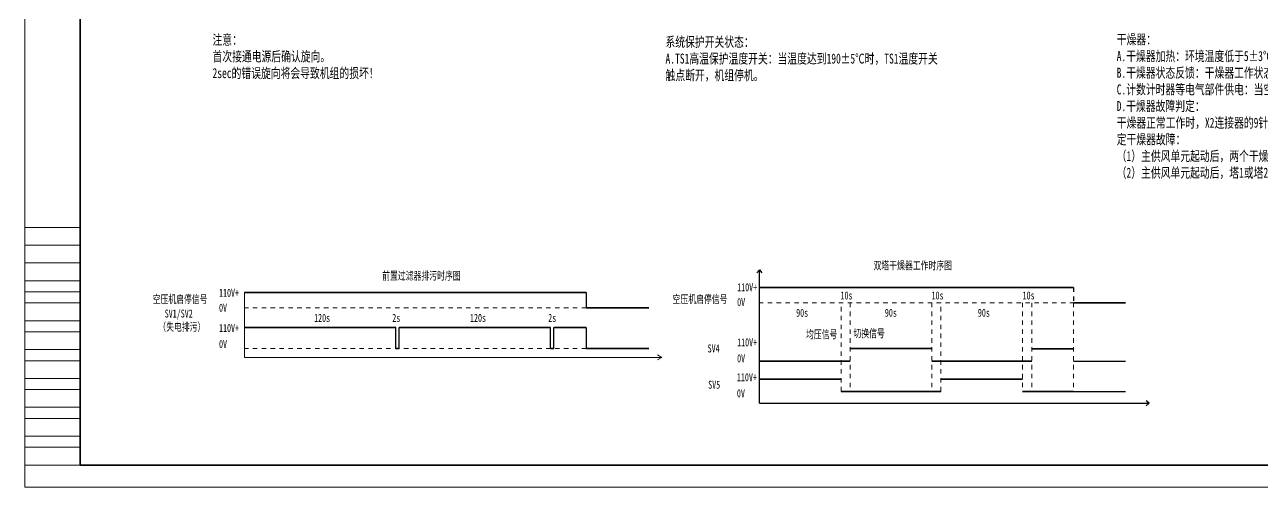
# Model space of a CAD drawing. Header units: millimetres. Extents: x 0 to 840, y 0 to 594.
# Drawn here: x 0 to 557, y 0 to 208 of the extents above; entities that cross this region are included whole.
import ezdxf
from ezdxf.enums import TextEntityAlignment as Align

# ---------------------------------------------------------------- set-up
doc = ezdxf.new("R2010")
doc.units = ezdxf.units.MM
doc.linetypes.add('虚线', pattern=[2, 1, -1])
for name, color, linetype, lineweight in [('AM_0', 7, 'Continuous', 25), ('BLK_0.5mm^2', 7, 'Continuous', 18), ('标注', 3, 'Continuous', 18), ('粗实线', 7, 'Continuous', 35), ('粗实线层', 7, 'Continuous', 25)]:
    doc.layers.add(name, color=color, linetype=linetype, lineweight=lineweight)
doc.styles.add('海泰汉字样式', font='仿宋_GB2312_0.ttf', dxfattribs={"width": 0.7})

# ---------------------------------------------------------------- blocks, each defined once
blk = doc.blocks.new('NJHT-A1')
at = {"color": 7, "linetype": 'Continuous', "lineweight": 18}
for p, q in [((0, 0), (0, 594)), ((25, 117), (0, 117)), ((25, 109), (0, 109)), ((25, 101), (0, 101)), ((25, 93), (0, 93)), ((25, 88), (0, 88)), ((25, 83), (0, 83)), ((25, 75), (0, 75)), ((25, 70), (0, 70)), ((25, 62), (0, 62)), ((25, 57), (0, 57)), ((25, 49), (0, 49)), ((25, 44), (0, 44)), ((25, 36), (0, 36)), ((25, 31), (0, 31)), ((25, 23), (0, 23)), ((25, 18), (0, 18)), ((0, 10), (25, 10)), ((840, 0), (0, 0))]:
    blk.add_line(p, q, dxfattribs=at)
at = {"color": 7, "linetype": 'Continuous', "lineweight": 35}
for p, q in [((25, 584), (25, 10)), ((25, 10), (830, 10))]:
    blk.add_line(p, q, dxfattribs=at)
at = {"color": 2, "linetype": 'Continuous', "lineweight": 18, "style": '海泰汉字样式', "width": 0.6}
blk.add_attdef('5', text='', height=5, rotation=180, dxfattribs=at).set_placement((50, 578.5), align=Align.MIDDLE_CENTER)
at = {"color": 2, "linetype": 'Continuous', "lineweight": 18, "style": '海泰汉字样式'}
for tag, height, width, p in [('1', 5, 0.7, (805, 59.25)), ('7', 5, 0.7, (755, 50.5)), ('2', 5, 0.7, (805, 51.75)), ('3', 5, 0.6, (805, 38)), ('12', 3.5, 0.7, (668, 34.5)), ('13', 3.5, 0.6, (682, 34.5)), ('20', 3.5, 0.7, (708, 34.5)), ('21', 3.5, 0.6, (722, 34.5)), ('14', 3.5, 0.7, (668, 27.5)), ('15', 3.5, 0.6, (682, 27.5)), ('22', 3.5, 0.7, (708, 27.5)), ('23', 3.5, 0.6, (722, 27.5)), ('8', 3.5, 0.7, (762, 22.5)), ('9', 3.5, 0.7, (774, 22.5)), ('4', 5, 0.6, (805, 22.5)), ('16', 3.5, 0.7, (668, 20.5)), ('17', 3.5, 0.6, (682, 20.5)), ('24', 3.5, 0.7, (708, 20.5)), ('25', 3.5, 0.6, (722, 20.5)), ('18', 3.5, 0.7, (668, 13.5)), ('19', 3.5, 0.6, (682, 13.5)), ('26', 3.5, 0.7, (708, 13.5)), ('27', 3.5, 0.6, (722, 13.5)), ('11', 3.5, 0.7, (742.5, 13.5)), ('10', 3.5, 0.7, (767.5, 13.5)), ('6', 3.5, 0.7, (811.57, 13.5))]:
    blk.add_attdef(tag, text='', height=height, dxfattribs=dict(at, width=width)).set_placement(p, align=Align.MIDDLE_CENTER)

msp = doc.modelspace()

# ---------------------------------------------------------------- linework, layer by layer
for p, q in [((252.6, 87.74), (252.6, 80.82)), ((166.89, 62.44), (166.89, 71.87)), ((168.48, 62.44), (168.48, 71.87)), ((236.52, 62.44), (236.52, 71.87)), ((238.11, 62.44), (238.11, 71.87)), ((252.6, 71.87), (252.6, 62.44))]:
    msp.add_line(p, q)
at = {"layer": 'AM_0', "color": 2, "ltscale": 2}
for p, q in [((330.51, 97.97), (329.38, 96.57)), ((330.51, 37.87), (330.51, 97.97)), ((330.51, 97.97), (331.64, 96.57)), ((505.92, 37.87), (504.52, 38.99)), ((330.51, 37.87), (505.92, 37.87)), ((505.92, 37.87), (504.52, 36.74))]:
    msp.add_line(p, q, dxfattribs=at)
at = {"layer": 'AM_0', "color": 2, "linetype": '虚线', "ltscale": 2}
msp.add_line((471.9, 89.96), (471.9, 83.09), dxfattribs=at)
at = {"layer": 'AM_0', "color": 2, "linetype": '虚线', "lineweight": 20, "ltscale": 2}
for p, q in [((252.6, 80.82), (98.85, 80.82)), ((484.26, 83.09), (330.51, 83.09)), ((367.25, 43.19), (367.25, 83.09)), ((371.36, 83.09), (371.36, 43.19)), ((408.11, 83.09), (408.11, 43.19)), ((412.19, 43.19), (412.19, 83.09)), ((448.93, 83.09), (448.93, 43.19)), ((453.04, 83.09), (453.04, 43.19)), ((471.9, 83.09), (471.9, 43.19)), ((252.6, 62.44), (98.85, 62.44))]:
    msp.add_line(p, q, dxfattribs=at)
at = {"layer": 'BLK_0.5mm^2'}
for p, q in [((98.85, 58.5), (98.85, 87.74)), ((98.85, 58.5), (286.62, 58.5)), ((286.62, 58.5), (284.74, 59.62)), ((286.62, 58.5), (284.74, 57.39))]:
    msp.add_line(p, q, dxfattribs=at)
at = {"layer": '标注'}
msp.add_line((168.48, 71.87), (201.23, 71.87), dxfattribs=at)
at = {"layer": '粗实线'}
for p, q in [((330.51, 89.96), (471.9, 89.96)), ((98.85, 87.74), (252.6, 87.74)), ((252.6, 80.82), (280.79, 80.82)), ((471.9, 83.09), (495.28, 83.09)), ((98.85, 71.87), (166.89, 71.87)), ((168.48, 71.87), (236.52, 71.87)), ((238.11, 71.87), (252.6, 71.87)), ((166.89, 62.44), (168.48, 62.44)), ((236.52, 62.44), (238.11, 62.44)), ((252.6, 62.44), (280.79, 62.44)), ((371.36, 62.41), (408.11, 62.41)), ((453.04, 62.35), (471.9, 62.35)), ((330.51, 56.85), (371.36, 56.85)), ((408.11, 56.79), (453.04, 56.79)), ((330.51, 48.68), (367.25, 48.68)), ((412.19, 48.68), (448.93, 48.68)), ((367.25, 43.19), (412.19, 43.19)), ((448.93, 43.19), (471.9, 43.19))]:
    msp.add_line(p, q, dxfattribs=at)
at = {"layer": '粗实线层'}
for p, q in [((471.9, 56.79), (495.28, 56.79)), ((471.9, 43.19), (495.28, 43.19))]:
    msp.add_line(p, q, dxfattribs=at)

# ---------------------------------------------------------------- block references
msp.add_blockref('NJHT-A1', (0, 0))

# ---------------------------------------------------------------- texts
at = {"layer": 'BLK_0.5mm^2', "attachment_point": 1, "line_spacing_factor": 0.99982, "style": '海泰汉字样式'}
for s, insert, char_height, width in [('{\\C3;注意：\\P首次接通电源后确认旋向。\\P2sec的错误旋向将会导致机组的损坏!}', (84.48, 203.75), 4.5, 82.2275), ('{\\C3;系统保护开关状态：\\PA.TS1高温保护温度开关：当温度达到190±5℃时，TS1温度开关触点断开，机组停机。}', (288.28, 202.79), 4.5, 125.3251), ('{\\C3;干燥器：\\PA.干燥器加热：环境温度低于5±3℃加热启动，温度上升至15±3℃时加热停止。\\PB.干燥器状态反馈：干燥器工作状态通过双塔压力开关信号输出至TCMS。\\PC.计数计时器等电气部件供电：当空压机启动工作时，需同步输入信号。\\PD.干燥器故障判定：\\P干燥器正常工作时，X2连接器的9针脚和10针脚交替输出高电平信号，若出现以下任一情况则判定干燥器故障：\\P（1）主供风单元起动后，两个干燥塔同时高电平或同时低电平时间超过30s；\\P（2）主供风单元起动后，塔1或塔2信号为高电平或低电平持续时间超过180s。}', (491.28, 203.91), 4.5, 183.6973), ('{\\C3;双塔干燥器工作时序图}', (381.89, 101.65), 3.6, 82.2275), ('{\\C3;前置过滤器排污时序图}', (160.82, 97.03), 3.6, 82.2275), ('{\\C3;110V+}', (87.4, 89.36), 3.6, 82.2275), ('{\\C3;110V+}', (320.51, 91.86), 3.6, 82.2275), ('{\\C3;空压机启停信号}', (57.53, 86.47), 3.6, 82.2275), ('{\\C3;空压机启停信号}', (291.45, 86.47), 3.6, 82.2275), ('{\\C3;0V}', (320.51, 85.18), 3.6, 82.2275), ('{\\C3;10s}', (367.02, 88.17), 3.6, 82.2275), ('{\\C3;10s}', (407.98, 88.17), 3.6, 82.2275), ('{\\C3;10s}', (448.95, 88.17), 3.6, 82.2275), ('\\pi4.3428;{\\C3;SV1/SV2\\P\\pi1.455;（失电排污）}', (58.62, 80.01), 3.6, 20.3457), ('{\\C3;0V}', (87.4, 82.67), 3.6, 82.2275), ('{\\C3;120s}', (130.17, 78.08), 3.6, 82.2275), ('{\\C3;2s}', (165.34, 78.08), 3.6, 82.2275), ('{\\C3;120s}', (200.32, 78.08), 3.6, 82.2275), ('{\\C3;2s}', (235.49, 78.08), 3.6, 82.2275), ('{\\C3;90s}', (347.05, 80.39), 3.6, 82.2275), ('{\\C3;90s}', (386.98, 80.39), 3.6, 82.2275), ('{\\C3;90s}', (428.83, 80.39), 3.6, 82.2275), ('{\\C3;110V+}', (87.4, 73.52), 3.6, 82.2275), ('{\\C3;110V+}', (320.49, 67.08), 3.6, 82.2275), ('{\\C3;均压信号}', (351.46, 70.66), 3.6, 82.2275), ('{\\C3;切换信号}', (372.84, 71.1), 3.6, 82.2275), ('{\\C3;0V}', (87.4, 66.3), 3.6, 82.2275), ('{\\C3;SV4}', (307.24, 64.31), 3.6, 82.2275), ('{\\C3;0V}', (320.49, 59.86), 3.6, 82.2275), ('{\\C3;110V+}', (320.41, 51.34), 3.6, 82.2275), ('{\\C3;SV5}', (307.47, 47.98), 3.6, 82.2275), ('{\\C3;0V}', (320.41, 44.12), 3.6, 82.2275)]:
    msp.add_mtext(s, dxfattribs=dict(at, insert=insert, char_height=char_height, width=width))

doc.saveas('drawing.dxf')
